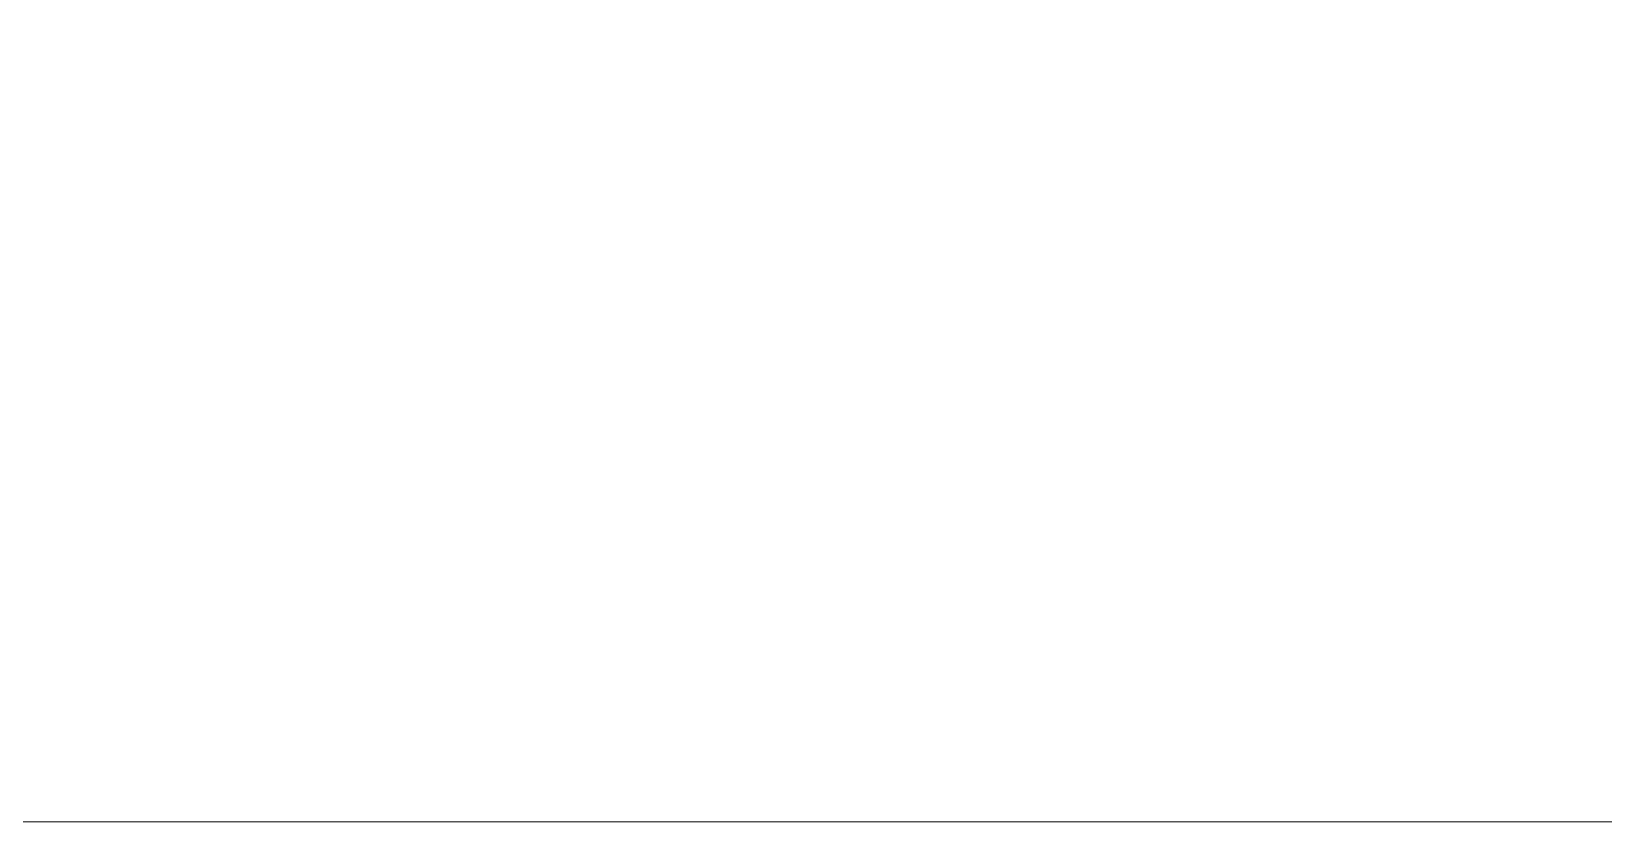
# Model space of a CAD drawing. Header units: millimetres. Extents: x -80 to 101, y -34 to 140.
# Drawn here: x 46.19 to 73.42, y -6.11 to 7.6 of the extents above; entities that cross this region are included whole.
import ezdxf

# ---------------------------------------------------------------- set-up
doc = ezdxf.new("R2010")
doc.units = ezdxf.units.MM
doc.header["$MEASUREMENT"] = 0
doc.layers.add('Layer 1', color=7, linetype='Continuous')

msp = doc.modelspace()

# ---------------------------------------------------------------- linework, layer by layer
at = {"layer": 'Layer 1', "color": 250, "lineweight": 20}
msp.add_open_spline([(100.6443, 65.9016), (100.6443, 65.9016), (-9.3557, 65.9016), (-9.3557, 65.9016), (-9.3557, 65.9016), (-9.3557, 65.9016), (-9.3557, -6.1118), (-9.3557, -6.1118), (-9.3557, -6.1118), (-9.3557, -6.1118), (4.1493, -6.0984), (4.1493, -6.0984), (4.1493, -6.0984), (4.1493, -6.0984), (4.1493, -3.5984), (4.1493, -3.5984), (4.1493, -3.5984), (4.1493, -3.5984), (7.1493, -3.5984), (7.1493, -3.5984), (7.1493, -3.5984), (7.1493, -3.5984), (7.1493, -6.0984), (7.1493, -6.0984), (7.1493, -6.0984), (7.1493, -6.0984), (84.1493, -6.0984), (84.1493, -6.0984), (84.1493, -6.0984), (84.1493, -6.0984), (84.1493, -3.5984), (84.1493, -3.5984), (84.1493, -3.5984), (84.1493, -3.5984), (87.1493, -3.5984), (87.1493, -3.5984), (87.1493, -3.5984), (87.1493, -3.5984), (87.1493, -6.0984), (87.1493, -6.0984), (87.1493, -6.0984), (87.1493, -6.0984), (100.6443, -6.1118), (100.6443, -6.1118), (100.6443, -6.1118), (100.6443, -6.1118), (100.6443, 65.9016), (100.6443, 65.9016)], degree=3, knots=[0, 0, 0, 0, 0.0769231, 0.0769231, 0.0769231, 0.0769231, 0.1538462, 0.1538462, 0.1538462, 0.1538462, 0.2307692, 0.2307692, 0.2307692, 0.2307692, 0.3076923, 0.3076923, 0.3076923, 0.3076923, 0.3846154, 0.3846154, 0.3846154, 0.3846154, 0.4615385, 0.4615385, 0.4615385, 0.4615385, 0.5384615, 0.5384615, 0.5384615, 0.5384615, 0.6153846, 0.6153846, 0.6153846, 0.6153846, 0.6923077, 0.6923077, 0.6923077, 0.6923077, 0.7692308, 0.7692308, 0.7692308, 0.7692308, 0.8461538, 0.8461538, 0.8461538, 0.8461538, 1, 1, 1, 1], dxfattribs=at)
msp.add_open_spline([(100.6443, 65.9016), (100.6443, 65.9016), (-9.3557, 65.9016), (-9.3557, 65.9016), (-9.3557, 65.9016), (-9.3557, 65.9016), (-9.3557, -6.1118), (-9.3557, -6.1118), (-9.3557, -6.1118), (-9.3557, -6.1118), (4.1493, -6.0984), (4.1493, -6.0984), (4.1493, -6.0984), (4.1493, -6.0984), (4.1493, -3.5984), (4.1493, -3.5984), (4.1493, -3.5984), (4.1493, -3.5984), (7.1493, -3.5984), (7.1493, -3.5984), (7.1493, -3.5984), (7.1493, -3.5984), (7.1493, -6.0984), (7.1493, -6.0984), (7.1493, -6.0984), (7.1493, -6.0984), (84.1493, -6.0984), (84.1493, -6.0984), (84.1493, -6.0984), (84.1493, -6.0984), (84.1493, -3.5984), (84.1493, -3.5984), (84.1493, -3.5984), (84.1493, -3.5984), (87.1493, -3.5984), (87.1493, -3.5984), (87.1493, -3.5984), (87.1493, -3.5984), (87.1493, -6.0984), (87.1493, -6.0984), (87.1493, -6.0984), (87.1493, -6.0984), (100.6443, -6.1118), (100.6443, -6.1118), (100.6443, -6.1118), (100.6443, -6.1118), (100.6443, 65.9016), (100.6443, 65.9016)], degree=3, knots=[0, 0, 0, 0, 0.0769231, 0.0769231, 0.0769231, 0.0769231, 0.1538462, 0.1538462, 0.1538462, 0.1538462, 0.2307692, 0.2307692, 0.2307692, 0.2307692, 0.3076923, 0.3076923, 0.3076923, 0.3076923, 0.3846154, 0.3846154, 0.3846154, 0.3846154, 0.4615385, 0.4615385, 0.4615385, 0.4615385, 0.5384615, 0.5384615, 0.5384615, 0.5384615, 0.6153846, 0.6153846, 0.6153846, 0.6153846, 0.6923077, 0.6923077, 0.6923077, 0.6923077, 0.7692308, 0.7692308, 0.7692308, 0.7692308, 0.8461538, 0.8461538, 0.8461538, 0.8461538, 1, 1, 1, 1], dxfattribs=at)

doc.saveas('drawing.dxf')
